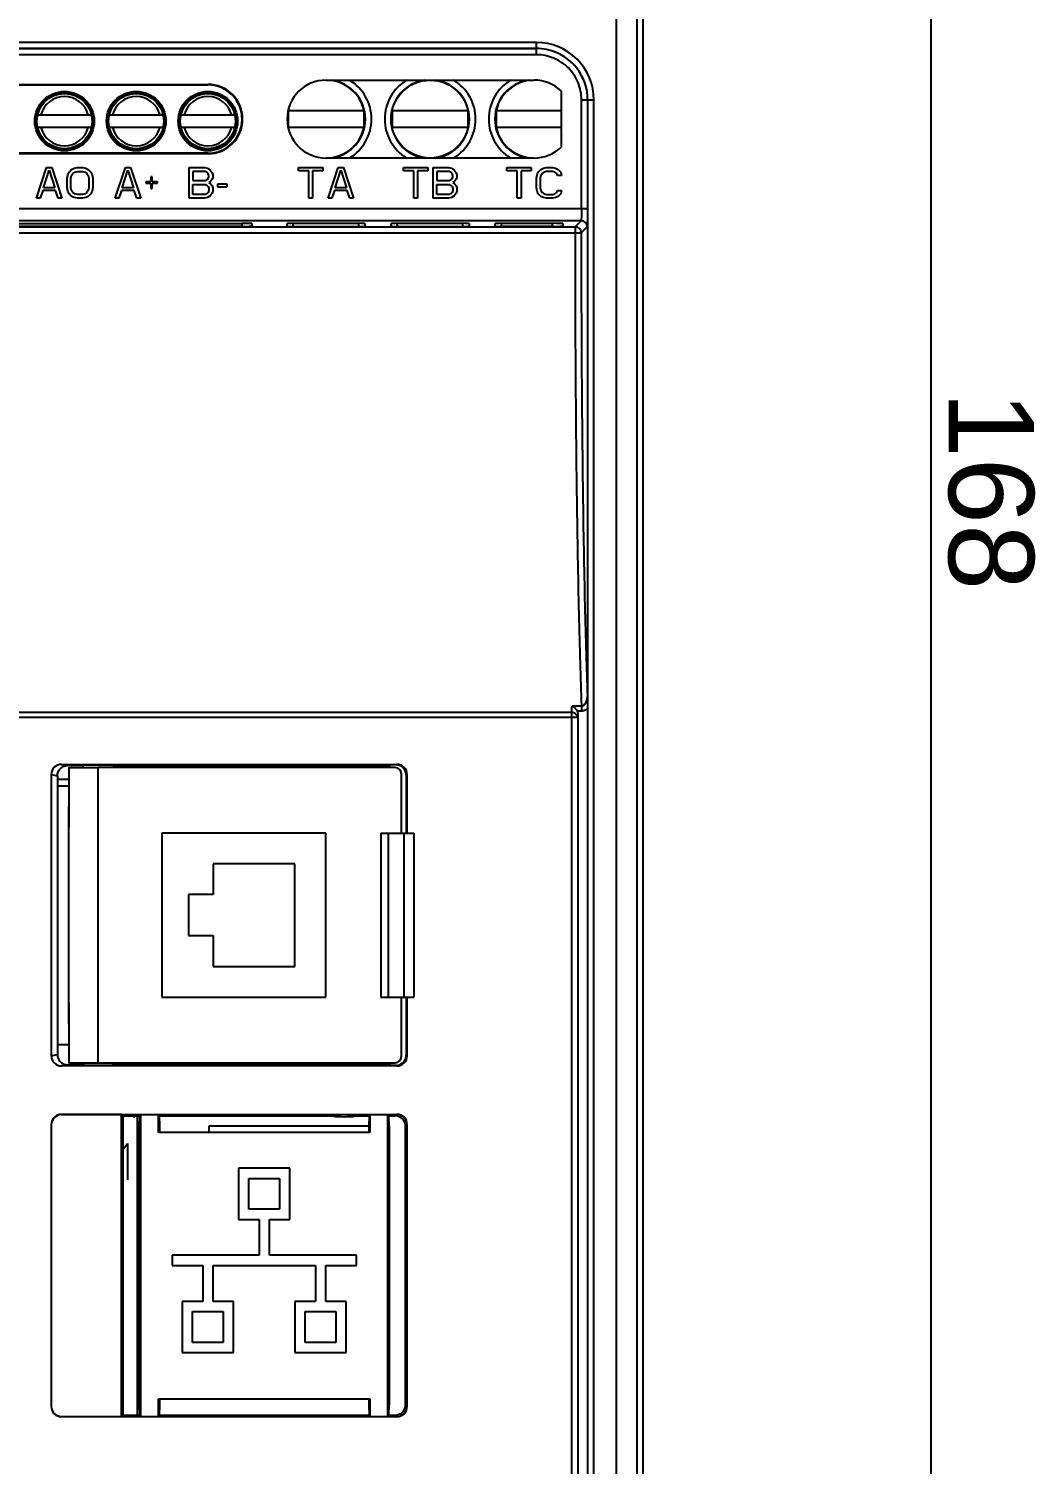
# Model space of a CAD drawing. Header units: millimetres. Extents: x 179 to 1020, y 292 to 886.
# Drawn here: x 376.1 to 425.2, y 633 to 703.1 of the extents above; entities that cross this region are included whole.
import ezdxf

# ---------------------------------------------------------------- set-up
doc = ezdxf.new("R2010")
doc.units = ezdxf.units.MM
for name, color, linetype in [('12P_1SOLIDLINE', 7, 'Continuous'), ('DG127-508-03P-1Y-00ASOLIDLINE', 7, 'Continuous'), ('PCB_TERMINALSOLIDLINE', 7, 'Continuous'), ('PRT0004_2SOLIDLINE', 7, 'Continuous'), ('RJ45SOLIDLINE', 7, 'Continuous'), ('TO-3PFSOLIDLINE', 7, 'Continuous'), ('VF-51-HY-F001SOLIDLINE', 7, 'Continuous'), ('VF-51-P002DIMENSION', 7, 'Continuous'), ('VF-51-P002SOLIDLINE', 7, 'Continuous'), ('VF-51-P006SOLIDLINE', 7, 'Continuous')]:
    doc.layers.add(name, color=color, linetype=linetype)
doc.styles.get("Standard").update_dxf_attribs({"font": 'arial.ttf'})
doc.dimstyles.new('DIMSTYLE_1', dxfattribs={"dimtxt": 4.166667, "dimasz": 4.166667, "dimexe": 1.2, "dimexo": 0, "dimtad": 1, "dimdsep": 46, "dimtxsty": 'Standard', "dimblk": 'CLOSED', "dimblk1": 'CLOSED', "dimblk2": 'CLOSED', "dimcen": 0.09, "dimclrt": 5, "dimadec": 0, "dimazin": 0, "dimtp": 0.2, "dimtm": 0.2, "dimtfac": 1, "dimtofl": 0, "dimtmove": 0, "dimatfit": 3, "dimldrblk": 'CLOSED', "dimfxl": 1, "dimtolj": 1, "dimarcsym": 0})

# ---------------------------------------------------------------- blocks, each defined once
blk = doc.blocks.new('*D12')
at = {"layer": 'Defpoints', "color": 0, "linetype": 'Continuous', "transparency": 16777216}
for p in [(396.05, 764.541), (396.05, 596.541), (420.094, 596.541)]:
    blk.add_point(p, dxfattribs=at)
at = {"layer": 'VF-51-P002DIMENSION', "color": 0, "linetype": 'Continuous', "lineweight": -2, "transparency": 16777216}
for p, q in [((396.05, 764.541), (421.294, 764.541)), ((420.094, 760.375), (420.094, 600.708)), ((396.05, 596.541), (421.294, 596.541))]:
    blk.add_line(p, q, dxfattribs=at)
at = {"layer": 'VF-51-P002DIMENSION', "color": 0, "linetype": 'Continuous', "transparency": 16777216}
for points in [[(419.399, 760.375), (420.788, 760.375), (420.094, 764.541)], [(419.399, 600.708), (420.788, 600.708), (420.094, 596.541)]]:
    blk.add_solid(points, dxfattribs=at)
at = {"layer": 'VF-51-P002DIMENSION', "color": 5, "linetype": 'Continuous', "transparency": 16777216, "insert": (425.136, 680.549), "char_height": 4.1667, "attachment_point": 2, "rotation": 270}
blk.add_mtext('\\A1;168', dxfattribs=at)
blk = doc.blocks.new('_CLOSED')
at = {"color": 0, "linetype": 'ByBlock'}
for p, q in [((0, 0), (-1, 0.2)), ((-1, 0.2), (-1, -0.2)), ((-1, -0.2), (0, 0)), ((-1, 0), (0, 0))]:
    blk.add_line(p, q, dxfattribs=at)

msp = doc.modelspace()

# ---------------------------------------------------------------- linework, layer by layer
at = {"layer": '12P_1SOLIDLINE', "linetype": 'Continuous'}
for centre, radius in [((377.8, 698.591), 1.45), ((377.8, 698.591), 1.399), ((377.8, 698.591), 1.35), ((381.3, 698.591), 1.45), ((381.3, 698.591), 1.399), ((381.3, 698.591), 1.35), ((384.8, 698.591), 1.45), ((384.8, 698.591), 1.399), ((384.8, 698.591), 1.35)]:
    msp.add_circle(centre, radius, dxfattribs=at)
at = {"layer": 'DG127-508-03P-1Y-00ASOLIDLINE', "linetype": 'Continuous'}
for p, q in [((392.428, 699.091), (388.713, 699.091)), ((388.713, 699.088), (388.713, 698.294)), ((392.428, 698.294), (392.428, 699.088)), ((397.508, 699.091), (393.793, 699.091)), ((393.793, 699.076), (393.793, 698.306)), ((397.508, 698.306), (397.508, 699.076)), ((398.873, 699.082), (398.873, 698.3)), ((402.042, 699.091), (398.876, 699.091)), ((388.713, 698.291), (392.428, 698.291)), ((393.793, 698.291), (397.508, 698.291)), ((398.876, 698.291), (402.042, 698.291))]:
    msp.add_line(p, q, dxfattribs=at)
at = {"layer": 'PCB_TERMINALSOLIDLINE', "linetype": 'Continuous'}
for p, q in [((381.189, 650.041), (381.189, 649.965)), ((380.65, 648.42), (380.683, 648.441)), ((380.683, 648.441), (380.872, 648.695)), ((380.872, 648.695), (380.872, 646.918))]:
    msp.add_line(p, q, dxfattribs=at)
at = {"layer": 'PRT0004_2SOLIDLINE', "linetype": 'Continuous'}
for p, q in [((376.494, 698.891), (379.107, 698.891)), ((379.994, 698.891), (382.607, 698.891)), ((383.494, 698.891), (386.107, 698.891)), ((376.494, 698.291), (379.107, 698.291)), ((379.994, 698.291), (382.607, 698.291)), ((383.494, 698.291), (386.107, 698.291))]:
    msp.add_line(p, q, dxfattribs=at)
for centre, start, end in [((377.8, 698.591), 14.47751, 165.52249), ((381.3, 698.591), 14.47751, 165.52249), ((384.8, 698.591), 14.47751, 165.52249), ((377.8, 698.591), 194.47751, 345.52249), ((381.3, 698.591), 194.47751, 345.52249), ((384.8, 698.591), 194.47751, 345.52249)]:
    msp.add_arc(centre, 1.2, start, end, dxfattribs=at)
at = {"layer": 'RJ45SOLIDLINE', "linetype": 'Continuous'}
for p, q in [((381.35, 667.141), (381.35, 667.041)), ((381.35, 652.641), (381.35, 652.541)), ((381.35, 650.041), (381.35, 635.441)), ((392.65, 649.541), (384.85, 649.541)), ((384.85, 649.541), (384.85, 649.241))]:
    msp.add_line(p, q, dxfattribs=at)
at = {"layer": 'TO-3PFSOLIDLINE', "linetype": 'Continuous'}
msp.add_line((378.007, 666.458), (377.45, 666.458), dxfattribs=at)
at = {"layer": 'VF-51-HY-F001SOLIDLINE', "linetype": 'Continuous'}
for p, q in [((400.844, 701.831), (346.257, 701.831)), ((346.3, 700.385), (384.8, 700.385)), ((390.57, 700.591), (400.73, 700.591)), ((402.042, 700.065), (402.042, 697.317)), ((403.042, 694.326), (403.042, 699.631)), ((384.8, 696.997), (346.3, 696.997)), ((400.73, 696.791), (390.57, 696.791)), ((376.425, 694.826), (376.925, 696.326)), ((376.769, 695.336), (377.05, 696.198)), ((376.925, 696.326), (377.175, 696.326)), ((377.05, 696.198), (377.332, 695.336)), ((377.175, 696.326), (377.675, 694.826)), ((377.925, 695.815), (377.957, 695.975)), ((377.925, 695.336), (377.925, 695.815)), ((377.957, 695.975), (378.019, 696.102)), ((378.019, 696.102), (378.144, 696.23)), ((378.113, 695.815), (378.144, 695.943)), ((378.113, 695.336), (378.113, 695.815)), ((378.144, 696.23), (378.269, 696.294)), ((378.144, 695.943), (378.207, 696.038)), ((378.207, 696.038), (378.3, 696.102)), ((378.269, 696.294), (378.425, 696.326)), ((378.3, 696.102), (378.425, 696.134)), ((378.425, 696.326), (378.675, 696.326)), ((378.425, 696.134), (378.675, 696.134)), ((378.675, 696.326), (378.832, 696.294)), ((378.675, 696.134), (378.8, 696.102)), ((378.8, 696.102), (378.894, 696.038)), ((378.832, 696.294), (378.957, 696.23)), ((378.894, 696.038), (378.957, 695.943)), ((378.957, 696.23), (379.082, 696.102)), ((378.957, 695.943), (378.988, 695.815)), ((378.988, 695.815), (378.988, 695.336)), ((379.082, 696.102), (379.144, 695.975)), ((379.144, 695.975), (379.175, 695.815)), ((379.175, 695.815), (379.175, 695.336)), ((380.269, 694.826), (380.769, 696.326)), ((380.613, 695.336), (380.894, 696.198)), ((380.769, 696.326), (381.019, 696.326)), ((380.894, 696.198), (381.175, 695.336)), ((381.019, 696.326), (381.519, 694.826)), ((382.019, 695.879), (382.019, 695.624)), ((382.082, 695.879), (382.019, 695.879)), ((382.082, 695.624), (382.082, 695.879)), ((383.878, 694.826), (383.878, 696.326)), ((383.878, 696.326), (384.628, 696.326)), ((384.066, 696.134), (384.066, 695.687)), ((384.66, 696.134), (384.066, 696.134)), ((384.628, 696.326), (384.785, 696.294)), ((384.753, 696.102), (384.66, 696.134)), ((384.66, 695.687), (384.753, 695.719)), ((384.816, 696.038), (384.753, 696.102)), ((384.753, 695.719), (384.816, 695.783)), ((384.785, 696.294), (384.91, 696.198)), ((384.847, 695.943), (384.816, 696.038)), ((384.816, 695.783), (384.847, 695.879)), ((384.847, 695.879), (384.847, 695.943)), ((384.91, 696.198), (385.003, 696.07)), ((385.003, 695.751), (384.91, 695.624)), ((385.003, 696.07), (385.035, 695.975)), ((385.035, 695.847), (385.003, 695.751)), ((385.035, 695.975), (385.035, 695.847)), ((389.227, 696.166), (389.227, 696.326)), ((389.227, 696.326), (390.414, 696.326)), ((389.727, 696.166), (389.227, 696.166)), ((389.727, 694.826), (389.727, 696.166)), ((389.914, 696.166), (389.914, 694.826)), ((390.414, 696.166), (389.914, 696.166)), ((390.414, 696.326), (390.414, 696.166)), ((390.664, 694.826), (391.164, 696.326)), ((391.008, 695.336), (391.289, 696.198)), ((391.164, 696.326), (391.414, 696.326)), ((391.289, 696.198), (391.57, 695.336)), ((391.414, 696.326), (391.914, 694.826)), ((394.353, 696.166), (394.353, 696.326)), ((394.353, 696.326), (395.541, 696.326)), ((394.853, 696.166), (394.353, 696.166)), ((394.853, 694.826), (394.853, 696.166)), ((395.041, 696.166), (395.041, 694.826)), ((395.541, 696.166), (395.041, 696.166)), ((395.541, 696.326), (395.541, 696.166)), ((395.791, 696.326), (396.541, 696.326)), ((395.791, 694.826), (395.791, 696.326)), ((396.572, 696.134), (395.978, 696.134)), ((395.978, 696.134), (395.978, 695.687)), ((396.541, 696.326), (396.697, 696.294)), ((396.666, 696.102), (396.572, 696.134)), ((396.572, 695.687), (396.666, 695.719)), ((396.728, 696.038), (396.666, 696.102)), ((396.666, 695.719), (396.728, 695.783)), ((396.697, 696.294), (396.822, 696.198)), ((396.76, 695.943), (396.728, 696.038)), ((396.728, 695.783), (396.76, 695.879)), ((396.76, 695.879), (396.76, 695.943)), ((396.822, 696.198), (396.916, 696.07)), ((396.916, 695.751), (396.822, 695.624)), ((396.916, 696.07), (396.947, 695.975)), ((396.947, 695.847), (396.916, 695.751)), ((396.947, 695.975), (396.947, 695.847)), ((399.402, 696.326), (400.59, 696.326)), ((399.402, 696.166), (399.402, 696.326)), ((399.902, 696.166), (399.402, 696.166)), ((399.902, 694.826), (399.902, 696.166)), ((400.59, 696.166), (400.09, 696.166)), ((400.09, 696.166), (400.09, 694.826)), ((400.59, 696.326), (400.59, 696.166)), ((400.84, 695.815), (400.871, 695.975)), ((400.84, 695.336), (400.84, 695.815)), ((400.871, 695.975), (400.933, 696.102)), ((400.933, 696.102), (401.058, 696.23)), ((401.058, 695.943), (401.027, 695.815)), ((401.027, 695.815), (401.027, 695.336)), ((401.058, 696.23), (401.183, 696.294)), ((401.121, 696.038), (401.058, 695.943)), ((401.215, 696.102), (401.121, 696.038)), ((401.183, 696.294), (401.34, 696.326)), ((401.34, 696.134), (401.215, 696.102)), ((401.34, 696.326), (401.621, 696.326)), ((401.621, 696.134), (401.34, 696.134)), ((401.621, 696.326), (401.777, 696.294)), ((401.746, 696.102), (401.621, 696.134)), ((401.84, 696.038), (401.746, 696.102)), ((401.777, 696.294), (401.902, 696.23)), ((401.871, 695.943), (401.84, 696.038)), ((402.058, 695.943), (401.871, 695.943)), ((401.902, 696.23), (402.027, 696.102)), ((402.027, 696.102), (402.058, 695.943)), ((376.738, 695.209), (376.613, 694.826)), ((377.363, 695.209), (376.738, 695.209)), ((377.332, 695.336), (376.769, 695.336)), ((377.488, 694.826), (377.363, 695.209)), ((377.957, 695.177), (377.925, 695.336)), ((378.019, 695.049), (377.957, 695.177)), ((378.144, 694.921), (378.019, 695.049)), ((378.144, 695.209), (378.113, 695.336)), ((378.207, 695.113), (378.144, 695.209)), ((378.3, 695.049), (378.207, 695.113)), ((378.425, 695.017), (378.3, 695.049)), ((378.675, 695.017), (378.425, 695.017)), ((378.8, 695.049), (378.675, 695.017)), ((378.894, 695.113), (378.8, 695.049)), ((378.957, 695.209), (378.894, 695.113)), ((378.988, 695.336), (378.957, 695.209)), ((379.082, 695.049), (378.957, 694.921)), ((379.144, 695.177), (379.082, 695.049)), ((379.175, 695.336), (379.144, 695.177)), ((380.582, 695.209), (380.457, 694.826)), ((381.207, 695.209), (380.582, 695.209)), ((381.175, 695.336), (380.613, 695.336)), ((381.332, 694.826), (381.207, 695.209)), ((381.769, 695.624), (381.769, 695.56)), ((382.019, 695.624), (381.769, 695.624)), ((381.769, 695.56), (382.019, 695.56)), ((382.019, 695.56), (382.019, 695.304)), ((382.019, 695.304), (382.082, 695.304)), ((382.332, 695.624), (382.082, 695.624)), ((382.082, 695.304), (382.082, 695.56)), ((382.082, 695.56), (382.332, 695.56)), ((382.332, 695.56), (382.332, 695.624)), ((384.066, 695.687), (384.66, 695.687)), ((384.066, 695.017), (384.066, 695.496)), ((384.066, 695.496), (384.66, 695.496)), ((384.66, 695.017), (384.066, 695.017)), ((384.66, 695.496), (384.753, 695.464)), ((384.753, 695.049), (384.66, 695.017)), ((384.753, 695.464), (384.816, 695.4)), ((384.816, 695.113), (384.753, 695.049)), ((384.816, 695.4), (384.847, 695.304)), ((384.847, 695.209), (384.816, 695.113)), ((384.91, 695.624), (384.847, 695.592)), ((384.847, 695.592), (384.91, 695.56)), ((384.847, 695.304), (384.847, 695.209)), ((384.91, 695.56), (385.003, 695.432)), ((385.003, 695.081), (384.91, 694.953)), ((385.003, 695.432), (385.035, 695.336)), ((385.035, 695.177), (385.003, 695.081)), ((385.035, 695.336), (385.035, 695.177)), ((385.285, 695.368), (385.285, 695.528)), ((385.285, 695.528), (385.722, 695.528)), ((385.722, 695.368), (385.285, 695.368)), ((385.722, 695.528), (385.722, 695.368)), ((390.977, 695.209), (390.852, 694.826)), ((391.602, 695.209), (390.977, 695.209)), ((391.57, 695.336), (391.008, 695.336)), ((391.727, 694.826), (391.602, 695.209)), ((395.978, 695.687), (396.572, 695.687)), ((395.978, 695.496), (396.572, 695.496)), ((395.978, 695.017), (395.978, 695.496)), ((396.572, 695.017), (395.978, 695.017)), ((396.572, 695.496), (396.666, 695.464)), ((396.666, 695.049), (396.572, 695.017)), ((396.666, 695.464), (396.728, 695.4)), ((396.728, 695.113), (396.666, 695.049)), ((396.728, 695.4), (396.76, 695.304)), ((396.76, 695.209), (396.728, 695.113)), ((396.822, 695.624), (396.76, 695.592)), ((396.76, 695.592), (396.822, 695.56)), ((396.76, 695.304), (396.76, 695.209)), ((396.822, 695.56), (396.916, 695.432)), ((396.916, 695.081), (396.822, 694.953)), ((396.916, 695.432), (396.947, 695.336)), ((396.947, 695.177), (396.916, 695.081)), ((396.947, 695.336), (396.947, 695.177)), ((400.871, 695.177), (400.84, 695.336)), ((400.933, 695.049), (400.871, 695.177)), ((401.058, 694.921), (400.933, 695.049)), ((401.027, 695.336), (401.058, 695.209)), ((401.058, 695.209), (401.121, 695.113)), ((401.121, 695.113), (401.215, 695.049)), ((401.215, 695.049), (401.34, 695.017)), ((401.34, 695.017), (401.621, 695.017)), ((401.621, 695.017), (401.746, 695.049)), ((401.746, 695.049), (401.84, 695.113)), ((401.84, 695.113), (401.871, 695.209)), ((401.871, 695.209), (402.058, 695.209)), ((402.027, 695.049), (401.902, 694.921)), ((402.058, 695.209), (402.027, 695.049)), ((344.058, 694.326), (403.042, 694.326)), ((376.613, 694.826), (376.425, 694.826)), ((377.675, 694.826), (377.488, 694.826)), ((378.269, 694.858), (378.144, 694.921)), ((378.425, 694.826), (378.269, 694.858)), ((378.675, 694.826), (378.425, 694.826)), ((378.832, 694.858), (378.675, 694.826)), ((378.957, 694.921), (378.832, 694.858)), ((380.457, 694.826), (380.269, 694.826)), ((381.519, 694.826), (381.332, 694.826)), ((384.628, 694.826), (383.878, 694.826)), ((384.785, 694.858), (384.628, 694.826)), ((384.91, 694.953), (384.785, 694.858)), ((389.914, 694.826), (389.727, 694.826)), ((390.852, 694.826), (390.664, 694.826)), ((391.914, 694.826), (391.727, 694.826)), ((395.041, 694.826), (394.853, 694.826)), ((396.541, 694.826), (395.791, 694.826)), ((396.697, 694.858), (396.541, 694.826)), ((396.822, 694.953), (396.697, 694.858)), ((400.09, 694.826), (399.902, 694.826)), ((401.183, 694.858), (401.058, 694.921)), ((401.34, 694.826), (401.183, 694.858)), ((401.621, 694.826), (401.34, 694.826)), ((401.777, 694.858), (401.621, 694.826)), ((401.902, 694.921), (401.777, 694.858))]:
    msp.add_line(p, q, dxfattribs=at)
for centre, radius, start, end in [((384.8, 698.691), 1.694, 270, 90), ((390.57, 698.691), 1.9, 90, 270), ((400.73, 698.691), 1.9, 46.32857, 90), ((400.73, 698.691), 1.9, 270, 313.67143)]:
    msp.add_arc(centre, radius, start, end, dxfattribs=at)
msp.add_open_spline([(403.042, 699.631), (403.042, 699.917), (402.928, 700.496), (402.439, 701.227), (401.708, 701.716), (401.13, 701.831), (400.844, 701.831)], degree=3, knots=[0, 0, 0, 0, 0.250089, 0.500108, 0.750062, 1, 1, 1, 1], dxfattribs=at)
at = {"layer": 'VF-51-P002SOLIDLINE', "linetype": 'Continuous'}
for p, q in [((406.05, 594.041), (406.05, 769.041)), ((404.735, 704.022), (404.735, 623.752)), ((405.735, 703.791), (405.735, 624.616)), ((400.844, 702.431), (346.256, 702.431)), ((400.844, 702.131), (346.256, 702.131)), ((346.257, 702.13), (400.844, 702.13)), ((400.844, 702.131), (400.844, 702.431)), ((400.844, 702.131), (400.844, 702.13)), ((400.844, 701.831), (400.844, 702.13)), ((346.3, 700.36), (384.8, 700.36)), ((384.8, 700.36), (384.8, 700.385)), ((403.042, 699.631), (403.342, 699.631)), ((403.343, 699.632), (403.342, 699.631)), ((403.342, 699.631), (403.342, 694.326)), ((403.343, 699.632), (403.643, 699.632)), ((403.343, 624.616), (403.343, 699.632)), ((403.643, 624.616), (403.643, 699.632)), ((384.8, 697.022), (346.3, 697.022)), ((384.8, 696.997), (384.8, 697.022)), ((403.042, 694.326), (403.342, 694.326)), ((403.019, 693.726), (344.081, 693.726)), ((345.448, 693.603), (386.453, 693.603)), ((386.453, 693.603), (386.451, 693.453)), ((388.97, 693.454), (388.968, 693.604)), ((388.97, 693.604), (392.17, 693.604)), ((392.17, 693.454), (392.173, 693.604)), ((394.05, 693.454), (394.048, 693.604)), ((394.05, 693.604), (397.25, 693.604)), ((397.25, 693.454), (397.253, 693.604)), ((399.13, 693.454), (399.128, 693.604)), ((399.13, 693.604), (401.63, 693.604)), ((401.63, 693.454), (401.633, 693.604)), ((402.727, 693.433), (403.019, 693.726)), ((344.374, 693.433), (402.727, 693.433)), ((386.451, 693.453), (345.45, 693.453)), ((348.587, 693.136), (402.727, 693.136)), ((386.953, 693.59), (386.951, 693.467)), ((388.67, 693.462), (388.67, 693.596)), ((388.97, 693.454), (392.17, 693.454)), ((392.47, 693.596), (392.47, 693.462)), ((393.75, 693.462), (393.75, 693.596)), ((394.05, 693.454), (397.25, 693.454)), ((397.55, 693.596), (397.55, 693.462)), ((398.83, 693.462), (398.83, 693.596)), ((401.63, 693.454), (399.13, 693.454)), ((402.13, 693.591), (402.13, 693.468)), ((402.727, 693.433), (402.727, 693.136)), ((403.319, 693.426), (403.027, 693.133)), ((402.578, 670.063), (403.038, 670.063)), ((402.819, 669.816), (403.038, 669.816)), ((403.038, 670.063), (403.038, 669.816)), ((403.337, 669.913), (403.337, 624.118)), ((402.561, 669.73), (357.677, 669.73)), ((402.86, 669.479), (357.677, 669.479)), ((402.561, 624.616), (402.561, 669.73)), ((402.868, 669.619), (402.86, 669.479)), ((402.86, 669.479), (402.86, 624.616)), ((402.868, 669.619), (402.868, 624.115)), ((377.655, 667.201), (394.029, 667.201)), ((377.655, 667.201), (377.955, 667.141)), ((378.7, 667.141), (377.955, 667.141)), ((378.7, 667.141), (378.7, 667.041)), ((390.95, 667.141), (380.2, 667.141)), ((380.2, 667.141), (380.2, 667.041)), ((390.95, 667.141), (391.95, 667.141)), ((393.65, 667.141), (391.95, 667.141)), ((393.682, 667.173), (393.65, 667.141)), ((393.65, 667.041), (393.65, 667.141)), ((393.987, 667.173), (393.682, 667.173)), ((393.682, 667.041), (393.682, 667.173)), ((394.029, 667.201), (393.987, 667.173)), ((377.151, 666.703), (377.45, 666.644)), ((377.151, 666.703), (377.151, 652.979)), ((377.45, 666.641), (377.45, 653.041)), ((394.529, 666.701), (394.487, 666.673)), ((394.487, 666.673), (394.487, 663.841)), ((394.529, 663.841), (394.529, 666.701)), ((377.45, 666.146), (378.007, 666.146)), ((394.487, 655.841), (394.487, 653.009)), ((394.529, 652.981), (394.529, 655.841)), ((377.151, 652.979), (377.45, 653.038)), ((377.45, 653.536), (378.007, 653.536)), ((394.529, 652.981), (394.487, 653.009)), ((377.655, 652.482), (377.955, 652.541)), ((394.029, 652.482), (377.655, 652.482)), ((378.7, 652.541), (377.955, 652.541)), ((378.7, 652.641), (378.7, 652.541)), ((380.2, 652.641), (380.2, 652.541)), ((380.647, 652.541), (380.2, 652.541)), ((390.95, 652.541), (380.647, 652.541)), ((391.95, 652.541), (390.95, 652.541)), ((393.65, 652.541), (391.95, 652.541)), ((393.65, 652.541), (393.65, 652.641)), ((393.682, 652.51), (393.65, 652.541)), ((393.682, 652.51), (393.682, 652.641)), ((393.987, 652.51), (393.682, 652.51)), ((394.029, 652.482), (393.987, 652.51)), ((377.151, 649.619), (377.151, 635.863)), ((377.651, 650.12), (394.03, 650.12)), ((377.651, 650.12), (377.651, 650.104)), ((380.587, 650.104), (377.651, 650.104)), ((380.65, 650.041), (380.587, 650.104)), ((380.587, 635.378), (380.587, 650.104)), ((380.65, 650.041), (381.466, 650.041)), ((380.65, 650.041), (380.65, 635.441)), ((381.45, 650.041), (381.513, 650.104)), ((381.466, 650.041), (381.45, 649.541)), ((381.45, 635.941), (381.45, 649.541)), ((381.513, 650.104), (382.387, 650.104)), ((381.513, 650.104), (381.513, 635.378)), ((382.45, 650.041), (382.387, 650.104)), ((382.387, 649.241), (382.387, 650.104)), ((382.435, 650.041), (390.992, 650.041)), ((382.45, 649.541), (382.435, 650.041)), ((382.45, 649.241), (382.45, 649.541)), ((390.95, 650.041), (390.95, 650.031)), ((391.909, 650.041), (392.666, 650.041)), ((391.95, 650.041), (391.95, 650.031)), ((392.65, 650.041), (392.713, 650.104)), ((392.666, 650.041), (392.65, 649.541)), ((392.65, 649.541), (392.65, 649.241)), ((392.713, 650.104), (393.587, 650.104)), ((392.713, 650.104), (392.713, 649.241)), ((393.65, 650.041), (393.587, 650.104)), ((393.587, 635.378), (393.587, 650.104)), ((393.635, 650.041), (393.951, 650.041)), ((393.65, 649.541), (393.635, 650.041)), ((393.65, 649.541), (393.65, 635.941)), ((393.951, 650.041), (394.03, 650.12)), ((394.45, 649.542), (394.529, 649.62)), ((394.45, 635.941), (394.45, 649.541)), ((394.529, 635.862), (394.529, 649.62)), ((392.713, 649.241), (382.387, 649.241)), ((388.8, 647.491), (386.3, 647.491)), ((386.3, 647.491), (386.3, 644.991)), ((388.8, 644.991), (388.8, 647.491)), ((386.8, 646.991), (388.3, 646.991)), ((386.8, 645.491), (386.8, 646.991)), ((388.3, 646.991), (388.3, 645.491)), ((388.3, 645.491), (386.8, 645.491)), ((386.3, 644.991), (387.3, 644.991)), ((387.3, 644.991), (387.3, 643.241)), ((387.8, 644.991), (388.8, 644.991)), ((387.8, 643.241), (387.8, 644.991)), ((387.3, 643.241), (383.05, 643.241)), ((383.05, 643.241), (383.05, 642.741)), ((392.05, 643.241), (387.8, 643.241)), ((392.05, 642.741), (392.05, 643.241)), ((383.05, 642.741), (384.55, 642.741)), ((384.55, 642.741), (384.55, 640.991)), ((385.05, 642.741), (390.05, 642.741)), ((385.05, 640.991), (385.05, 642.741)), ((390.05, 642.741), (390.05, 640.991)), ((390.55, 642.741), (392.05, 642.741)), ((390.55, 640.991), (390.55, 642.741)), ((384.55, 640.991), (383.55, 640.991)), ((383.55, 640.991), (383.55, 638.491)), ((384.05, 640.491), (385.55, 640.491)), ((384.05, 638.991), (384.05, 640.491)), ((386.05, 640.991), (385.05, 640.991)), ((385.55, 640.491), (385.55, 638.991)), ((386.05, 638.491), (386.05, 640.991)), ((390.05, 640.991), (389.05, 640.991)), ((389.05, 640.991), (389.05, 638.491)), ((389.55, 640.491), (391.05, 640.491)), ((389.55, 638.991), (389.55, 640.491)), ((391.55, 640.991), (390.55, 640.991)), ((391.05, 640.491), (391.05, 638.991)), ((391.55, 638.491), (391.55, 640.991)), ((385.55, 638.991), (384.05, 638.991)), ((391.05, 638.991), (389.55, 638.991)), ((383.55, 638.491), (386.05, 638.491)), ((389.05, 638.491), (391.55, 638.491)), ((382.387, 636.241), (392.713, 636.241)), ((382.387, 635.378), (382.387, 636.241)), ((382.45, 635.941), (382.45, 636.241)), ((392.65, 636.241), (392.65, 635.941)), ((392.713, 636.241), (392.713, 635.378)), ((381.45, 635.941), (381.466, 635.441)), ((382.435, 635.441), (382.45, 635.941)), ((392.65, 635.941), (392.666, 635.441)), ((393.635, 635.441), (393.65, 635.941)), ((394.529, 635.862), (394.45, 635.941)), ((377.651, 635.378), (380.587, 635.378)), ((377.651, 635.363), (377.651, 635.378)), ((394.03, 635.363), (377.651, 635.363)), ((380.587, 635.378), (380.65, 635.441)), ((380.65, 635.441), (381.466, 635.441)), ((381.45, 635.441), (381.513, 635.378)), ((381.513, 635.378), (382.387, 635.378)), ((382.45, 635.441), (382.387, 635.378)), ((382.435, 635.441), (392.666, 635.441)), ((392.65, 635.441), (392.713, 635.378)), ((392.713, 635.378), (393.587, 635.378)), ((393.65, 635.441), (393.587, 635.378)), ((393.635, 635.441), (393.95, 635.441)), ((394.03, 635.363), (393.951, 635.441))]:
    msp.add_line(p, q, dxfattribs=at)
msp.add_circle((395.65, 698.691), 1.9, dxfattribs=at)
for centre, radius, start, end in [((400.844, 699.633), 2.798, 359.98105, 90.00192), ((400.843, 699.632), 2.499, 359.9919, 89.99516), ((384.8, 698.691), 1.669, 270, 90), ((390.57, 698.691), 1.9, 270, 90), ((390.57, 698.691), 1.919, 277.87109, 82.12891), ((390.57, 698.691), 2.219, 300.99872, 59.00128), ((395.65, 698.691), 2.219, 120.99872, 239.00128), ((395.65, 698.691), 1.919, 97.87109, 262.12891), ((395.65, 698.691), 1.919, 277.87109, 82.12891), ((395.65, 698.691), 2.219, 300.99872, 59.00128), ((400.73, 698.691), 2.219, 120.99872, 239.00128), ((400.73, 698.691), 1.919, 97.87109, 262.12891), ((400.73, 698.691), 1.9, 90, 270), ((403.019, 693.426), 0.3, 0.04719, 89.95281), ((402.727, 693.133), 0.3, 0.04719, 89.95281), ((264.003, 677.161), 138.757, 356.93001, 357.06772), ((377.952, 666.632), 0.509, 90.16518, 94.64073), ((391.452, 667.142), 0.501, 180.05368, 191.57668), ((391.45, 667.141), 0.5, 180, 191.56711), ((391.45, 667.141), 0.5, 348.43289, 0), ((377.952, 653.051), 0.509, 265.35923, 269.83482), ((391.452, 652.541), 0.501, 168.42332, 179.94632), ((391.45, 652.541), 0.5, 168.43289, 180), ((391.449, 652.541), 0.501, 0.03422, 11.54828), ((391.45, 652.541), 0.5, 0, 11.56711), ((393.951, 649.542), 0.5, 0.04289, 89.95711), ((393.951, 635.941), 0.5, 270.04206, 359.95794)]:
    msp.add_arc(centre, radius, start, end, dxfattribs=at)
for centre, major_axis, ratio, start_param, end_param in [((386.453, 693.59), (0.5, 0), 0.026198, -0.000458, 1.570034), ((388.97, 693.596), (0.3, 0), 0.026177, 1.571101, 3.141593), ((392.17, 693.596), (0.3, 0), 0.026177, 0, 1.570492), ((394.05, 693.596), (0.3, 0), 0.026177, 1.571101, 3.141593), ((397.25, 693.596), (0.3, 0), 0.026177, 0, 1.570492), ((399.13, 693.596), (0.3, 0), 0.026177, 1.571101, 3.141593), ((401.63, 693.591), (0.5, 0), 0.026177, 0, 1.570492), ((386.451, 693.467), (0.5, 0), 0.026174, -1.570949, -0.000457), ((388.97, 693.462), (0.3, 0), 0.026177, 3.141592, 4.712084), ((392.17, 693.462), (0.3, 0), 0.026177, -1.570492, 0), ((394.05, 693.462), (0.3, 0), 0.026177, 3.141592, 4.712084), ((397.25, 693.462), (0.3, 0), 0.026177, -1.570492, 0), ((399.13, 693.462), (0.3, 0), 0.026177, 3.141592, 4.712084), ((401.63, 693.468), (0.5, 0), 0.026177, -1.570492, 0), ((377.658, 666.7), (0.498, -0.099), 0.984226, 1.769364, 3.3341), ((376.274, 666.974), (1.756, 0.16), 0.027221, 0.290799, 0.29993), ((379.45, 667.141), (0.75, 0), 0.034921, 0, 3.141593), ((391.45, 667.141), (0.5, 0), 0.034921, 0, 3.141593), ((393.986, 666.672), (0.417, 0.278), 0.998023, -0.586855, 0.982115), ((394.028, 666.7), (0.417, 0.278), 0.998023, -0.586855, 0.982115), ((377.905, 666.686), (0.184, 0.476), 0.875274, 1.980835, 1.986133), ((377.658, 652.982), (0.498, 0.099), 0.984226, 2.949085, 4.513821), ((377.905, 652.996), (0.184, -0.476), 0.875274, -1.986133, -1.980835), ((393.986, 653.01), (0.417, -0.278), 0.998023, -0.982115, 0.586855), ((394.028, 652.982), (0.417, -0.278), 0.998023, -0.982115, 0.586855), ((376.274, 652.708), (1.756, -0.16), 0.027221, -0.29993, -0.290799), ((379.45, 652.541), (0.75, 0), 0.034921, 3.141593, 6.283185), ((391.45, 652.541), (0.5, 0), 0.034921, 3.141593, 6.283185), ((377.651, 649.619), (0, 0.501), 0.99863, 0, 1.570796), ((377.651, 649.603), (0, -0.501), 0.99863, 3.141593, 4.681087), ((391.45, 650.031), (0.5, 0), 0.052408, 2.730076, 6.694702), ((394.028, 649.619), (0.355, 0.355), 0.997265, -0.784029, 0.784029), ((377.651, 635.863), (0, 0.501), 0.99863, 1.570796, 3.141593), ((377.651, 635.879), (0, 0.501), 0.99863, 1.602098, 3.141593), ((394.028, 635.863), (0.355, -0.355), 0.997265, -0.784029, 0.784029)]:
    msp.add_ellipse(centre, major_axis=major_axis, ratio=ratio, start_param=start_param, end_param=end_param, dxfattribs=at)
for points, knots in [([(403.343, 699.632), (403.343, 699.795), (403.311, 700.123), (403.168, 700.594), (402.935, 701.029), (402.623, 701.411), (402.242, 701.723), (401.807, 701.956), (401.335, 702.099), (401.007, 702.131), (400.844, 702.131)], [0, 0, 0, 0, 0.125, 0.249999, 0.374999, 0.499998, 0.624998, 0.749997, 0.874997, 1, 1, 1, 1]), ([(403.042, 694.326), (403.042, 694.287), (403.042, 694.212), (403.041, 694.102), (403.039, 694.001), (403.036, 693.912), (403.033, 693.847), (403.03, 693.803), (403.028, 693.778), (403.026, 693.757), (403.024, 693.742), (403.022, 693.732), (403.021, 693.727), (403.019, 693.726)], [0, 0, 0, 0, 0.191662, 0.376178, 0.546676, 0.696834, 0.821123, 0.872104, 0.915003, 0.949439, 0.975127, 0.991912, 1, 1, 1, 1]), ([(403.342, 694.326), (403.342, 694.268), (403.342, 694.155), (403.341, 693.991), (403.339, 693.839), (403.336, 693.723), (403.334, 693.641), (403.332, 693.588), (403.33, 693.542), (403.328, 693.504), (403.326, 693.473), (403.324, 693.452), (403.323, 693.439), (403.322, 693.433), (403.321, 693.429), (403.32, 693.427), (403.319, 693.426)], [0, 0, 0, 0, 0.19177, 0.37641, 0.547063, 0.69739, 0.763155, 0.821821, 0.872845, 0.915756, 0.950164, 0.975763, 0.985193, 0.992358, 0.997267, 1, 1, 1, 1]), ([(402.727, 693.136), (402.726, 690.9), (402.739, 686.556), (402.797, 680.357), (402.878, 675.597), (402.964, 672.25), (403.012, 670.757), (403.038, 670.063)], [0, 0, 0, 0, 0.290692, 0.564712, 0.805886, 0.909613, 1, 1, 1, 1]), ([(402.727, 693.136), (402.764, 693.136), (402.819, 693.135), (402.889, 693.135), (402.934, 693.135), (402.97, 693.135), (402.996, 693.134), (403.011, 693.134), (403.019, 693.134), (403.024, 693.134), (403.026, 693.134), (403.027, 693.133)], [0, 0, 0, 0, 0.376727, 0.547528, 0.697981, 0.822496, 0.916448, 0.950825, 0.97635, 0.992788, 1, 1, 1, 1]), ([(403.027, 693.133), (403.026, 690.954), (403.039, 686.715), (403.095, 680.658), (403.174, 675.995), (403.257, 672.701), (403.304, 671.226), (403.33, 670.537)], [0, 0, 0, 0, 0.289351, 0.5626, 0.804088, 0.90851, 1, 1, 1, 1]), ([(403.038, 670.063), (403.064, 670.062), (403.117, 670.073), (403.184, 670.117), (403.235, 670.176), (403.285, 670.264), (403.322, 670.386), (403.33, 670.487), (403.33, 670.537)], [0, 0, 0, 0, 0.12914, 0.256907, 0.382968, 0.507737, 0.7545, 1, 1, 1, 1]), ([(403.33, 670.537), (403.33, 670.489), (403.334, 670.281), (403.337, 670.073), (403.337, 669.913)], [0, 0, 0, 0, 0.230441, 1, 1, 1, 1]), ([(402.578, 670.063), (402.625, 670.035), (402.717, 669.962), (402.789, 669.869), (402.819, 669.816)], [0, 0, 0, 0, 0.472341, 1, 1, 1, 1]), ([(402.819, 669.816), (402.827, 669.801), (402.856, 669.739), (402.868, 669.67), (402.868, 669.619)], [0, 0, 0, 0, 0.250918, 1, 1, 1, 1]), ([(403.038, 669.816), (403.091, 669.816), (403.198, 669.833), (403.294, 669.883), (403.337, 669.913)], [0, 0, 0, 0, 0.499834, 1, 1, 1, 1]), ([(402.86, 669.479), (402.86, 669.512), (402.842, 669.579), (402.773, 669.661), (402.675, 669.716), (402.599, 669.729), (402.561, 669.73)], [0, 0, 0, 0, 0.228783, 0.47148, 0.730727, 1, 1, 1, 1]), ([(377.45, 666.644), (377.451, 666.705), (377.474, 666.83), (377.575, 666.989), (377.727, 667.102), (377.849, 667.135), (377.91, 667.14)], [0, 0, 0, 0, 0.250045, 0.500084, 0.75006, 1, 1, 1, 1]), ([(377.45, 653.038), (377.451, 652.977), (377.474, 652.853), (377.575, 652.693), (377.727, 652.581), (377.849, 652.548), (377.91, 652.543)], [0, 0, 0, 0, 0.250045, 0.500084, 0.75006, 1, 1, 1, 1])]:
    msp.add_open_spline(points, degree=3, knots=knots, dxfattribs=at)
at = {"layer": 'VF-51-P006SOLIDLINE', "linetype": 'Continuous'}
for p, q in [((378.007, 667.041), (379.45, 667.041)), ((378.007, 667.041), (378.007, 665.141)), ((378.007, 667.041), (378.007, 665.141)), ((378.013, 667.041), (378.013, 664.141)), ((393.95, 667.041), (379.45, 667.041)), ((379.45, 652.641), (379.45, 667.041)), ((394.25, 663.841), (394.25, 666.741)), ((378.004, 665.141), (378, 665.141)), ((378, 665.141), (378, 664.141)), ((378.004, 664.141), (378.004, 665.141)), ((378, 664.141), (378.013, 664.141)), ((378.01, 655.541), (378.01, 664.141)), ((378.013, 664.141), (378.013, 664.141)), ((378.013, 655.541), (378.013, 664.141)), ((390.55, 663.841), (382.55, 663.841)), ((382.55, 663.841), (382.55, 655.841)), ((390.55, 655.841), (390.55, 663.841)), ((393.243, 663.841), (394.85, 663.841)), ((393.243, 663.841), (393.243, 655.841)), ((393.597, 663.841), (393.597, 655.841)), ((394.367, 663.841), (394.367, 655.841)), ((394.85, 663.841), (394.85, 655.841)), ((389.05, 662.341), (385.05, 662.341)), ((385.05, 662.341), (385.05, 660.841)), ((389.05, 657.341), (389.05, 662.341)), ((385.05, 660.841), (383.85, 660.841)), ((383.85, 660.841), (383.85, 658.841)), ((383.85, 658.841), (385.05, 658.841)), ((385.05, 658.841), (385.05, 657.341)), ((385.05, 657.341), (389.05, 657.341)), ((382.55, 655.841), (390.55, 655.841)), ((393.243, 655.841), (394.85, 655.841)), ((394.25, 652.941), (394.25, 655.841)), ((378, 655.541), (378.013, 655.541)), ((378, 655.541), (378, 654.541)), ((378.004, 654.541), (378.004, 655.541)), ((378.013, 655.541), (378.013, 655.541)), ((378.013, 655.541), (378.013, 652.641)), ((378, 654.541), (378.004, 654.541)), ((378.007, 654.541), (378.007, 654.541)), ((378.007, 654.541), (378.007, 652.641)), ((378.007, 654.541), (378.007, 652.641)), ((378.007, 652.641), (379.45, 652.641)), ((379.45, 652.641), (393.95, 652.641))]:
    msp.add_line(p, q, dxfattribs=at)
for centre, start, end in [((393.95, 666.741), 0, 90), ((393.95, 652.941), 270, 0)]:
    msp.add_arc(centre, 0.3, start, end, dxfattribs=at)

# ---------------------------------------------------------------- dimensions: what is measured, and where the dimension line sits
at = {"layer": 'VF-51-P002DIMENSION', "linetype": 'Continuous'}
dim = msp.add_linear_dim(base=(420.094, 596.541), p1=(396.05, 764.541), p2=(396.05, 596.541), angle=270, dimstyle='DIMSTYLE_1', override={"dimsah": 1, "dimtmove": 2}, dxfattribs=at)
dim.commit()
dim.dimension.update_dxf_attribs({"geometry": '*D12', "text_midpoint": (423.009, 680.549), "dimtype": 160})

doc.saveas('drawing.dxf')
